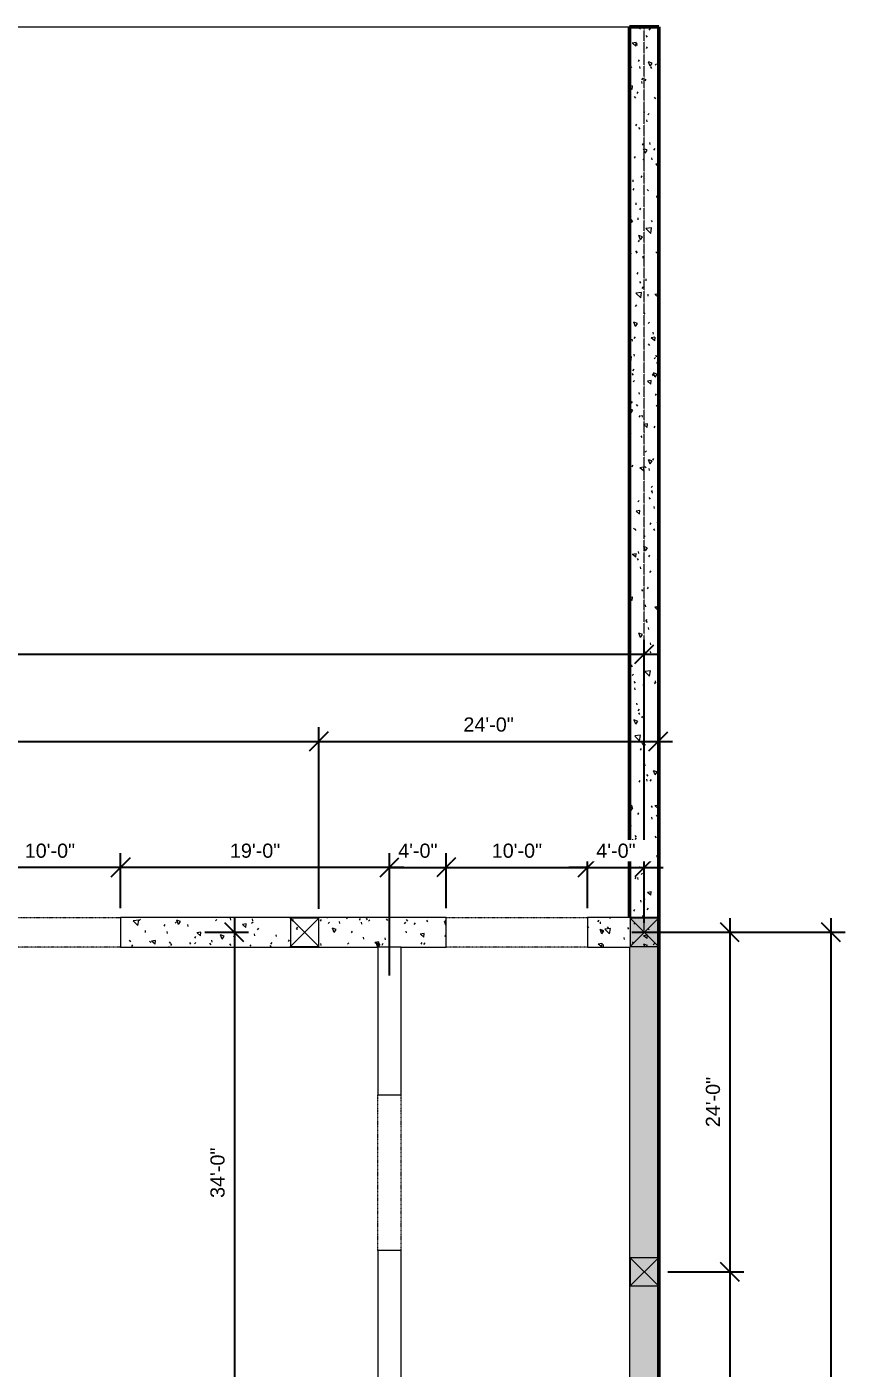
# Model space of a CAD drawing. Header units: inches. Extents: x 1913 to 24953, y -2945 to 1064.
# Drawn here: x 11592 to 12286, y -73 to 1064 of the extents above; entities that cross this region are included whole.
import ezdxf

# ---------------------------------------------------------------- set-up
doc = ezdxf.new("R2010")
doc.units = ezdxf.units.IN
doc.header["$MEASUREMENT"] = 0
for name, pattern in [('Center 1_4_', [0.53125, 0.25, -0.09375, 0.09375, -0.09375]), ('Hidden 1_8_', [0.1875, 0.125, -0.0625]), ('HIDDEN2', [0.1875, 0.125, -0.0625])]:
    doc.linetypes.add(name, pattern=pattern)
for name, color, linetype, lineweight in [('A-ANNO-DIMS', 211, 'Continuous', 9), ('A-COLS', 52, 'Continuous', 9), ('A-DETL-CNTR', 5, 'Center 1_4_', 9), ('A-DETL-HDLN', 90, 'Hidden 1_8_', 9), ('A-FLOR', 192, 'Continuous', 13), ('A-WALL', 113, 'Continuous', 13), ('A-WALL-PATT', 111, 'Continuous', 50)]:
    doc.layers.add(name, color=color, linetype=linetype, lineweight=lineweight)
doc.styles.add('Arial', font='arial.ttf', dxfattribs={"height": 12})
doc.dimstyles.new('Linear_-_3_32__Arial', dxfattribs={"dimscale": 12, "dimtxt": 12.243113, "dimasz": 1.333333, "dimexe": 1, "dimexo": 0.666667, "dimgap": 0.666667, "dimtad": 1, "dimdec": 5, "dimrnd": 0.03125, "dimzin": 1, "dimdsep": 46, "dimlunit": 4, "dimtxsty": 'Arial', "dimblk1": 'OBLIQUE', "dimblk2": 'OBLIQUE', "dimsah": 1, "dimcen": 0.09, "dimdle": 1, "dimazin": 0, "dimtfac": 1, "dimtdec": 4, "dimtix": 1, "dimtmove": 0, "dimatfit": 3, "dimfxl": 1, "dimtvp": 1, "dimtfill": 1, "dimfrac": 2, "dimtolj": 1, "dimtzin": 0, "dimarcsym": 2})
pattern_1 = [(140, (10185.814, -571.127), (3.213, 36.72335), [3.84, -42.24]), (85, (10185.814, -571.127), (-38.51274, -7.1044), [3.072, -33.792]), (190.451, (10186.08, -568.067), (-35.29956, 29.62024), [3.263, -35.898]), (136.184, (10175.574, -571.127), (8.4752, 54.6425), [5.76, -63.36]), (186.636, (10176.28, -566.573), (-49.8752, 47.854), [4.895, -53.848]), (81.184, (10175.574, -571.127), (-49.8749, 47.8553), [4.608, -50.688]), (111, (10178.134, -566.007), (20.614, 30.56126), [3.84, -42.24]), (56, (10178.134, -566.007), (-37.1283, 12.4577), [3.072, -33.792]), (161.451, (10179.85, -563.46), (-16.5135, 43.02), [3.263, -35.898]), (127.5, (10185.814, -571.127), (-17.04428, 0.6228), [1.69, -31.693, 1.69, -32.614, -33.92]), (127.5, (10185.814, -571.127), (-17.04428, 0.6228), [-67.686, 1.69, -32.23]), (97.5, (10185.814, -571.127), (-20.19387, 13.4694), [1.69, -17.869, 1.69, -30.925, -12.928]), (97.5, (10185.814, -571.127), (-20.19387, 13.4694), [-52.173, 1.69, -11.238]), (57.5, (10185.814, -582.545), (1.155216, 27.33168), [1.69, -11.11, 1.69, -38.246, -52.992]), (57.5, (10185.814, -582.545), (1.155216, 27.33168), [-52.736, 1.69, -51.302]), (47.5, (10185.814, -587.665), (-5.12498, 29.85903), [1.69, -14.95, 1.69, -24.832, -37.632]), (47.5, (10185.814, -587.665), (-5.12498, 29.85903), [-43.162, 1.69, -35.942])]

# ---------------------------------------------------------------- blocks, each defined once
blk = doc.blocks.new('_Oblique')
at = {"color": 0, "linetype": 'ByBlock', "lineweight": -2}
blk.add_line((-0.5, -0.5), (0.5, 0.5), dxfattribs=at)
blk = doc.blocks.new('*D202')
at = {"layer": 'A-ANNO-DIMS', "color": 0, "lineweight": -2, "transparency": 16777216}
for p, q in [((11767.9, 308.5), (11767.9, -123.5)), ((11743, 296.5), (11779.9, 296.5)), ((11893.4, -111.5), (11755.9, -111.5))]:
    blk.add_line(p, q, dxfattribs=at)
at = {"layer": 'Defpoints', "color": 0, "transparency": 16777216}
for p in [(11735, 296.5), (11767.9, -111.5), (11901.4, -111.5)]:
    blk.add_point(p, dxfattribs=at)
at = {"layer": 'A-ANNO-DIMS', "color": 0, "lineweight": -2, "transparency": 16777216, "xscale": 16, "yscale": 16, "zscale": 16}
for p, rotation in [((11767.9, 296.5), 90), ((11767.9, -111.5), 270)]:
    blk.add_blockref('_Oblique', p, dxfattribs=dict(at, rotation=rotation))
at = {"layer": 'A-ANNO-DIMS', "color": 0, "lineweight": 0, "transparency": 16777216, "insert": (11753.7, 92.5), "char_height": 12, "width": 62.383, "attachment_point": 5, "rotation": 90, "style": 'Arial', "bg_fill": 3, "box_fill_scale": 1.25, "bg_fill_color": 256, "bg_fill_true_color": 13158600, "bg_fill_transparency": 0}
blk.add_mtext('\\A1;34\'-0"', dxfattribs=at)
blk = doc.blocks.new('*D206')
at = {"layer": 'A-ANNO-DIMS', "color": 0, "lineweight": -2, "transparency": 16777216}
for p, q in [((12273.8, 308.5), (12273.8, -1443.5)), ((12104.9, 296.5), (12285.8, 296.5)), ((12123.5, -1431.5), (12285.8, -1431.5))]:
    blk.add_line(p, q, dxfattribs=at)
at = {"layer": 'Defpoints', "color": 0, "transparency": 16777216}
for p in [(12096.9, 296.5), (12115.5, -1431.5), (12273.8, -1431.5)]:
    blk.add_point(p, dxfattribs=at)
at = {"layer": 'A-ANNO-DIMS', "color": 0, "lineweight": -2, "transparency": 16777216, "xscale": 16, "yscale": 16, "zscale": 16}
for p, rotation in [((12273.8, 296.5), 90), ((12273.8, -1431.5), 270)]:
    blk.add_blockref('_Oblique', p, dxfattribs=dict(at, rotation=rotation))
at = {"layer": 'A-ANNO-DIMS', "color": 0, "lineweight": 0, "transparency": 16777216, "insert": (12259.7, -567.5), "char_height": 12, "width": 73.459, "attachment_point": 5, "rotation": 90, "style": 'Arial', "bg_fill": 3, "box_fill_scale": 1.25, "bg_fill_color": 256, "bg_fill_true_color": 13158600, "bg_fill_transparency": 0}
blk.add_mtext('\\A1;144\'-0"', dxfattribs=at)
blk = doc.blocks.new('*D207')
at = {"layer": 'A-ANNO-DIMS', "color": 0, "lineweight": -2, "transparency": 16777216}
for p, q in [((9811.5, 301.7), (9811.5, 544.4)), ((12115.5, 304.5), (12115.5, 544.4)), ((9799.5, 532.4), (12127.5, 532.4))]:
    blk.add_line(p, q, dxfattribs=at)
at = {"layer": 'Defpoints', "color": 0, "transparency": 16777216}
for p in [(12115.5, 532.4), (12115.5, 296.5), (9811.5, 293.7)]:
    blk.add_point(p, dxfattribs=at)
at = {"layer": 'A-ANNO-DIMS', "color": 0, "lineweight": -2, "transparency": 16777216, "xscale": 16, "yscale": 16, "zscale": 16, "rotation": 180}
blk.add_blockref('_Oblique', (9811.5, 532.4), dxfattribs=at)
at = {"layer": 'A-ANNO-DIMS', "color": 0, "lineweight": -2, "transparency": 16777216, "xscale": 16, "yscale": 16, "zscale": 16}
blk.add_blockref('_Oblique', (12115.5, 532.4), dxfattribs=at)
at = {"layer": 'A-ANNO-DIMS', "color": 0, "lineweight": 0, "transparency": 16777216, "insert": (10963.5, 546.5), "char_height": 12, "width": 73.459, "attachment_point": 5, "style": 'Arial', "bg_fill": 3, "box_fill_scale": 1.25, "bg_fill_color": 256, "bg_fill_true_color": 13158600, "bg_fill_transparency": 0}
blk.add_mtext('\\A1;192\'-0"', dxfattribs=at)
blk = doc.blocks.new('*D245')
at = {"layer": 'A-ANNO-DIMS', "color": 0, "lineweight": -2, "transparency": 16777216}
for p, q in [((12188, 308.5), (12188, -3.5)), ((12135.5, 296.5), (12200, 296.5)), ((12135.5, 8.5), (12200, 8.5))]:
    blk.add_line(p, q, dxfattribs=at)
at = {"layer": 'Defpoints', "color": 0, "transparency": 16777216}
for p in [(12127.5, 296.5), (12127.5, 8.5), (12188, 8.5)]:
    blk.add_point(p, dxfattribs=at)
at = {"layer": 'A-ANNO-DIMS', "color": 0, "lineweight": -2, "transparency": 16777216, "xscale": 16, "yscale": 16, "zscale": 16}
for p, rotation in [((12188, 296.5), 90), ((12188, 8.5), 270)]:
    blk.add_blockref('_Oblique', p, dxfattribs=dict(at, rotation=rotation))
at = {"layer": 'A-ANNO-DIMS', "color": 0, "lineweight": 0, "transparency": 16777216, "insert": (12173.8, 152.5), "char_height": 12, "width": 62.383, "attachment_point": 5, "rotation": 90, "style": 'Arial', "bg_fill": 3, "box_fill_scale": 1.25, "bg_fill_color": 256, "bg_fill_true_color": 13158600, "bg_fill_transparency": 0}
blk.add_mtext('\\A1;24\'-0"', dxfattribs=at)
blk = doc.blocks.new('*D246')
at = {"layer": 'A-ANNO-DIMS', "color": 0, "lineweight": -2, "transparency": 16777216}
for p, q in [((12188, 20.5), (12188, -291.5)), ((12135.5, 8.5), (12200, 8.5)), ((12135.5, -279.5), (12200, -279.5))]:
    blk.add_line(p, q, dxfattribs=at)
at = {"layer": 'Defpoints', "color": 0, "transparency": 16777216}
for p in [(12127.5, 8.5), (12127.5, -279.5), (12188, -279.5)]:
    blk.add_point(p, dxfattribs=at)
at = {"layer": 'A-ANNO-DIMS', "color": 0, "lineweight": -2, "transparency": 16777216, "xscale": 16, "yscale": 16, "zscale": 16}
for p, rotation in [((12188, 8.5), 90), ((12188, -279.5), 270)]:
    blk.add_blockref('_Oblique', p, dxfattribs=dict(at, rotation=rotation))
at = {"layer": 'A-ANNO-DIMS', "color": 0, "lineweight": 0, "transparency": 16777216, "insert": (12173.8, -135.5), "char_height": 12, "width": 62.383, "attachment_point": 5, "rotation": 90, "style": 'Arial', "bg_fill": 3, "box_fill_scale": 1.25, "bg_fill_color": 256, "bg_fill_true_color": 13158600, "bg_fill_transparency": 0}
blk.add_mtext('\\A1;24\'-0"', dxfattribs=at)
blk = doc.blocks.new('*D259')
at = {"layer": 'A-ANNO-DIMS', "color": 0, "lineweight": -2, "transparency": 16777216}
for p, q in [((11899.5, 259.8), (11899.5, 363.5)), ((11947.5, 317), (11947.5, 363.5)), ((11899.5, 351.5), (11883.5, 351.5)), ((11899.5, 351.5), (11947.5, 351.5)), ((11947.5, 351.5), (11963.5, 351.5))]:
    blk.add_line(p, q, dxfattribs=at)
at = {"layer": 'Defpoints', "color": 0, "transparency": 16777216}
for p in [(11947.5, 309), (11899.5, 251.8)]:
    blk.add_point(p, dxfattribs=at)
at = {"layer": 'A-ANNO-DIMS', "color": 0, "lineweight": -2, "transparency": 16777216, "xscale": 16, "yscale": 16, "zscale": 16}
blk.add_blockref('_Oblique', (11899.5, 351.5), dxfattribs=at)
at = {"layer": 'A-ANNO-DIMS', "color": 0, "lineweight": -2, "transparency": 16777216, "xscale": 16, "yscale": 16, "zscale": 16, "rotation": 180}
blk.add_blockref('_Oblique', (11947.5, 351.5), dxfattribs=at)
at = {"layer": 'A-ANNO-DIMS', "color": 0, "lineweight": 0, "transparency": 16777216, "insert": (11923.5, 365.6), "char_height": 12, "width": 62.383, "attachment_point": 5, "style": 'Arial', "bg_fill": 3, "box_fill_scale": 1.25, "bg_fill_color": 256, "bg_fill_true_color": 13158600, "bg_fill_transparency": 0}
blk.add_mtext('\\A1;4\'-0"', dxfattribs=at)
at = {"layer": 'Defpoints', "color": 0, "transparency": 16777216}
blk.add_point((11947.5, 351.5), dxfattribs=at)
blk = doc.blocks.new('*D260')
at = {"layer": 'A-ANNO-DIMS', "color": 0, "lineweight": -2, "transparency": 16777216}
for p, q in [((11947.5, 317), (11947.5, 363.5)), ((12067.5, 317), (12067.5, 363.5)), ((11935.5, 351.5), (12079.5, 351.5))]:
    blk.add_line(p, q, dxfattribs=at)
at = {"layer": 'Defpoints', "color": 0, "transparency": 16777216}
for p in [(12067.5, 351.5), (11947.5, 309), (12067.5, 309)]:
    blk.add_point(p, dxfattribs=at)
at = {"layer": 'A-ANNO-DIMS', "color": 0, "lineweight": -2, "transparency": 16777216, "xscale": 16, "yscale": 16, "zscale": 16, "rotation": 180}
blk.add_blockref('_Oblique', (11947.5, 351.5), dxfattribs=at)
at = {"layer": 'A-ANNO-DIMS', "color": 0, "lineweight": -2, "transparency": 16777216, "xscale": 16, "yscale": 16, "zscale": 16}
blk.add_blockref('_Oblique', (12067.5, 351.5), dxfattribs=at)
at = {"layer": 'A-ANNO-DIMS', "color": 0, "lineweight": 0, "transparency": 16777216, "insert": (12007.5, 365.6), "char_height": 12, "width": 62.383, "attachment_point": 5, "style": 'Arial', "bg_fill": 3, "box_fill_scale": 1.25, "bg_fill_color": 256, "bg_fill_true_color": 13158600, "bg_fill_transparency": 0}
blk.add_mtext('\\A1;10\'-0"', dxfattribs=at)
blk = doc.blocks.new('*D261')
at = {"layer": 'A-ANNO-DIMS', "color": 0, "lineweight": -2, "transparency": 16777216}
for p, q in [((12067.5, 317), (12067.5, 363.5)), ((12115.5, 304.5), (12115.5, 363.5)), ((12067.5, 351.5), (12051.5, 351.5)), ((12067.5, 351.5), (12115.5, 351.5)), ((12115.5, 351.5), (12131.5, 351.5))]:
    blk.add_line(p, q, dxfattribs=at)
at = {"layer": 'Defpoints', "color": 0, "transparency": 16777216}
for p in [(12067.5, 309), (12115.5, 296.5)]:
    blk.add_point(p, dxfattribs=at)
at = {"layer": 'A-ANNO-DIMS', "color": 0, "lineweight": -2, "transparency": 16777216, "xscale": 16, "yscale": 16, "zscale": 16}
blk.add_blockref('_Oblique', (12067.5, 351.5), dxfattribs=at)
at = {"layer": 'A-ANNO-DIMS', "color": 0, "lineweight": -2, "transparency": 16777216, "xscale": 16, "yscale": 16, "zscale": 16, "rotation": 180}
blk.add_blockref('_Oblique', (12115.5, 351.5), dxfattribs=at)
at = {"layer": 'A-ANNO-DIMS', "color": 0, "lineweight": 0, "transparency": 16777216, "insert": (12091.5, 365.6), "char_height": 12, "width": 62.383, "attachment_point": 5, "style": 'Arial', "bg_fill": 3, "box_fill_scale": 1.25, "bg_fill_color": 256, "bg_fill_true_color": 13158600, "bg_fill_transparency": 0}
blk.add_mtext('\\A1;4\'-0"', dxfattribs=at)
at = {"layer": 'Defpoints', "color": 0, "transparency": 16777216}
blk.add_point((12115.5, 351.5), dxfattribs=at)
blk = doc.blocks.new('*D268')
at = {"layer": 'A-ANNO-DIMS', "color": 0, "lineweight": -2, "transparency": 16777216}
for p, q in [((11263.5, 316.5), (11263.5, 470.4)), ((11839.5, 316.5), (11839.5, 470.4)), ((11251.5, 458.4), (11851.5, 458.4))]:
    blk.add_line(p, q, dxfattribs=at)
at = {"layer": 'Defpoints', "color": 0, "transparency": 16777216}
for p in [(11839.5, 458.4), (11263.5, 308.5), (11839.5, 308.5)]:
    blk.add_point(p, dxfattribs=at)
at = {"layer": 'A-ANNO-DIMS', "color": 0, "lineweight": -2, "transparency": 16777216, "xscale": 16, "yscale": 16, "zscale": 16, "rotation": 180}
blk.add_blockref('_Oblique', (11263.5, 458.4), dxfattribs=at)
at = {"layer": 'A-ANNO-DIMS', "color": 0, "lineweight": -2, "transparency": 16777216, "xscale": 16, "yscale": 16, "zscale": 16}
blk.add_blockref('_Oblique', (11839.5, 458.4), dxfattribs=at)
at = {"layer": 'A-ANNO-DIMS', "color": 0, "lineweight": 0, "transparency": 16777216, "insert": (11551.5, 472.6), "char_height": 12, "width": 62.383, "attachment_point": 5, "style": 'Arial', "bg_fill": 3, "box_fill_scale": 1.25, "bg_fill_color": 256, "bg_fill_true_color": 13158600, "bg_fill_transparency": 0}
blk.add_mtext('\\A1;48\'-0"', dxfattribs=at)
blk = doc.blocks.new('*D269')
at = {"layer": 'A-ANNO-DIMS', "color": 0, "lineweight": -2, "transparency": 16777216}
for p, q in [((11839.5, 316.5), (11839.5, 470.4)), ((12127.5, 316.5), (12127.5, 470.4)), ((11827.5, 458.4), (12139.5, 458.4))]:
    blk.add_line(p, q, dxfattribs=at)
at = {"layer": 'Defpoints', "color": 0, "transparency": 16777216}
for p in [(12127.5, 458.4), (11839.5, 308.5), (12127.5, 308.5)]:
    blk.add_point(p, dxfattribs=at)
at = {"layer": 'A-ANNO-DIMS', "color": 0, "lineweight": -2, "transparency": 16777216, "xscale": 16, "yscale": 16, "zscale": 16, "rotation": 180}
blk.add_blockref('_Oblique', (11839.5, 458.4), dxfattribs=at)
at = {"layer": 'A-ANNO-DIMS', "color": 0, "lineweight": -2, "transparency": 16777216, "xscale": 16, "yscale": 16, "zscale": 16}
blk.add_blockref('_Oblique', (12127.5, 458.4), dxfattribs=at)
at = {"layer": 'A-ANNO-DIMS', "color": 0, "lineweight": 0, "transparency": 16777216, "insert": (11983.5, 472.6), "char_height": 12, "width": 51.308, "attachment_point": 5, "style": 'Arial', "bg_fill": 3, "box_fill_scale": 1.25, "bg_fill_color": 256, "bg_fill_true_color": 13158600, "bg_fill_transparency": 0}
blk.add_mtext('\\A1;24\'-0"', dxfattribs=at)
blk = doc.blocks.new('*D283')
at = {"layer": 'A-ANNO-DIMS', "color": 0, "lineweight": -2, "transparency": 16777216}
for p, q in [((11575.5, 317), (11575.5, 363.5)), ((11671.5, 317), (11671.5, 363.5)), ((11683.5, 351.5), (11563.5, 351.5))]:
    blk.add_line(p, q, dxfattribs=at)
at = {"layer": 'Defpoints', "color": 0, "transparency": 16777216}
for p in [(11575.5, 351.5), (11575.5, 309), (11671.5, 309)]:
    blk.add_point(p, dxfattribs=at)
at = {"layer": 'A-ANNO-DIMS', "color": 0, "lineweight": -2, "transparency": 16777216, "xscale": 16, "yscale": 16, "zscale": 16, "rotation": 180}
blk.add_blockref('_Oblique', (11575.5, 351.5), dxfattribs=at)
at = {"layer": 'A-ANNO-DIMS', "color": 0, "lineweight": -2, "transparency": 16777216, "xscale": 16, "yscale": 16, "zscale": 16}
blk.add_blockref('_Oblique', (11671.5, 351.5), dxfattribs=at)
at = {"layer": 'A-ANNO-DIMS', "color": 0, "lineweight": 0, "transparency": 16777216, "insert": (11623.5, 365.6), "char_height": 12, "width": 51.308, "attachment_point": 5, "style": 'Arial', "bg_fill": 3, "box_fill_scale": 1.25, "bg_fill_color": 256, "bg_fill_true_color": 13158600, "bg_fill_transparency": 0}
blk.add_mtext('\\A1;8\'-0"', dxfattribs=at)
blk = doc.blocks.new('*D288')
at = {"layer": 'A-ANNO-DIMS', "color": 0, "lineweight": -2, "transparency": 16777216}
for p, q in [((11671.5, 317), (11671.5, 363.5)), ((11899.5, 304.5), (11899.5, 363.5)), ((11911.5, 351.5), (11659.5, 351.5))]:
    blk.add_line(p, q, dxfattribs=at)
at = {"layer": 'Defpoints', "color": 0, "transparency": 16777216}
for p in [(11671.5, 351.5), (11671.5, 309), (11899.5, 296.5)]:
    blk.add_point(p, dxfattribs=at)
at = {"layer": 'A-ANNO-DIMS', "color": 0, "lineweight": -2, "transparency": 16777216, "xscale": 16, "yscale": 16, "zscale": 16, "rotation": 180}
blk.add_blockref('_Oblique', (11671.5, 351.5), dxfattribs=at)
at = {"layer": 'A-ANNO-DIMS', "color": 0, "lineweight": -2, "transparency": 16777216, "xscale": 16, "yscale": 16, "zscale": 16}
blk.add_blockref('_Oblique', (11899.5, 351.5), dxfattribs=at)
at = {"layer": 'A-ANNO-DIMS', "color": 0, "lineweight": 0, "transparency": 16777216, "insert": (11785.5, 365.6), "char_height": 12, "width": 62.383, "attachment_point": 5, "style": 'Arial', "bg_fill": 3, "box_fill_scale": 1.25, "bg_fill_color": 256, "bg_fill_true_color": 13158600, "bg_fill_transparency": 0}
blk.add_mtext('\\A1;19\'-0"', dxfattribs=at)
blk = doc.blocks.new('*D289')
at = {"layer": 'A-ANNO-DIMS', "color": 0, "lineweight": -2, "transparency": 16777216}
for p, q in [((11551.5, 317), (11551.5, 363.5)), ((11671.5, 317), (11671.5, 363.5)), ((11683.5, 351.5), (11539.5, 351.5))]:
    blk.add_line(p, q, dxfattribs=at)
at = {"layer": 'Defpoints', "color": 0, "transparency": 16777216}
for p in [(11551.5, 351.5), (11551.5, 309), (11671.5, 309)]:
    blk.add_point(p, dxfattribs=at)
at = {"layer": 'A-ANNO-DIMS', "color": 0, "lineweight": -2, "transparency": 16777216, "xscale": 16, "yscale": 16, "zscale": 16, "rotation": 180}
blk.add_blockref('_Oblique', (11551.5, 351.5), dxfattribs=at)
at = {"layer": 'A-ANNO-DIMS', "color": 0, "lineweight": -2, "transparency": 16777216, "xscale": 16, "yscale": 16, "zscale": 16}
blk.add_blockref('_Oblique', (11671.5, 351.5), dxfattribs=at)
at = {"layer": 'A-ANNO-DIMS', "color": 0, "lineweight": 0, "transparency": 16777216, "insert": (11611.5, 365.6), "char_height": 12, "width": 62.383, "attachment_point": 5, "style": 'Arial', "bg_fill": 3, "box_fill_scale": 1.25, "bg_fill_color": 256, "bg_fill_true_color": 13158600, "bg_fill_transparency": 0}
blk.add_mtext('\\A1;10\'-0"', dxfattribs=at)

msp = doc.modelspace()

# ---------------------------------------------------------------- hatches: boundary and pattern name
at = {"layer": 'A-COLS', "lineweight": 0}
h = msp.add_hatch(dxfattribs=at)
h.set_pattern_fill('FP_1', color=256, angle=90, style=0, pattern_type=2)
h.set_pattern_definition(pattern_1)
h.paths.add_polyline_path([(12127.461831, 284.474416), (12103.461831, 284.474416), (12103.461831, 308.474416), (12127.461831, 308.474416)], flags=0)
at = {"layer": 'A-WALL-PATT', "lineweight": 9}
h = msp.add_hatch(dxfattribs=at)
h.set_pattern_fill('FP_1', color=256, angle=90, style=0, pattern_type=2)
h.set_pattern_definition(pattern_1)
h.paths.add_polyline_path([(12127.961831, 308.974416), (12102.961831, 308.974416), (12102.961831, 1064.474416), (12127.961831, 1064.474416)], flags=0)
at = {"layer": 'A-WALL-PATT', "lineweight": 0}
h = msp.add_hatch(dxfattribs=at)
h.set_pattern_fill('FP_1', color=256, angle=90, style=0, pattern_type=2)
h.set_pattern_definition(pattern_1)
h.paths.add_polyline_path([(11671.461831, 283.974416), (11671.461831, 308.974416), (11947.461831, 308.974416), (11947.461831, 283.974416), (11909.461831, 283.974416), (11889.461831, 283.974416)], flags=0)
h = msp.add_hatch(dxfattribs=at)
h.set_pattern_fill('FP_1', color=256, angle=90, style=0, pattern_type=2)
h.set_pattern_definition(pattern_1)
h.paths.add_polyline_path([(12067.461831, 283.974416), (12067.461831, 308.974416), (12102.961831, 308.974416), (12102.961831, 283.974416)], flags=0)
h = msp.add_hatch(dxfattribs=at)
h.set_pattern_fill('FP_1', color=256, angle=90, style=0, pattern_type=2)
h.set_pattern_definition(pattern_1)
h.paths.add_polyline_path([(12102.961831, 308.974416), (12127.961831, 308.974416), (12127.961831, -1444.025584), (12102.961831, -1444.025584), (12102.961831, -1419.025584), (12102.961831, -1201.525584), (12102.961831, -1181.525584), (12102.961831, 283.974416)], flags=0)

# ---------------------------------------------------------------- linework, layer by layer
at = {"layer": 'A-COLS', "lineweight": 0}
for p, q in [((11839.461831, 308.474416), (11815.461831, 308.474416)), ((11815.461831, 308.474416), (11815.461831, 284.474416)), ((11839.461831, 284.474416), (11839.461831, 308.474416)), ((12127.461831, 308.474416), (12103.461831, 308.474416)), ((12103.461831, 308.474416), (12103.461831, 284.474416)), ((12127.461831, 284.474416), (12127.461831, 308.474416)), ((11815.461831, 284.474416), (11839.461831, 284.474416)), ((12103.461831, 284.474416), (12127.461831, 284.474416)), ((12127.461831, 20.474416), (12103.461831, 20.474416)), ((12103.461831, 20.474416), (12103.461831, -3.525584)), ((12127.461831, -3.525584), (12127.461831, 20.474416)), ((12103.461831, -3.525584), (12127.461831, -3.525584))]:
    msp.add_line(p, q, dxfattribs=at)
at = {"layer": 'A-DETL-CNTR'}
msp.add_line((12115.461831, 296.474416), (12115.461831, 1064.474416), dxfattribs=at)
at = {"layer": 'A-DETL-CNTR', "lineweight": 0}
for p, q in [((11671.461831, 308.974416), (11671.461831, 283.974416)), ((11889.461831, 158.474416), (11909.461831, 158.474416)), ((11909.461831, 26.474416), (11889.461831, 26.474416))]:
    msp.add_line(p, q, dxfattribs=at)
at = {"layer": 'A-DETL-CNTR', "linetype": 'HIDDEN2', "lineweight": 0}
for p, q in [((11889.461831, 26.474416), (11889.461831, 158.474416)), ((11909.461831, 26.474416), (11909.461831, 158.474416))]:
    msp.add_line(p, q, dxfattribs=at)
at = {"layer": 'A-DETL-HDLN', "lineweight": 0}
for p, q in [((11551.461831, 308.974416), (11671.461831, 308.974416)), ((11947.461831, 283.974416), (11947.461831, 308.974416)), ((11947.461831, 308.974416), (12067.461831, 308.974416)), ((12067.461831, 308.974416), (12067.461831, 283.974416)), ((11671.461831, 283.974416), (11551.461831, 283.974416)), ((12067.461831, 283.974416), (11947.461831, 283.974416))]:
    msp.add_line(p, q, dxfattribs=at)
at = {"layer": 'A-FLOR'}
msp.add_line((10663.961831, 1064.474416), (12102.961831, 1064.474416), dxfattribs=at)
at = {"layer": 'A-WALL', "lineweight": 50}
for p, q in [((12127.961831, 1064.474416), (12102.961831, 1064.474416)), ((12102.961831, 1064.474416), (12102.961831, 308.974416)), ((12127.961831, -1444.025584), (12127.961831, 1064.474416))]:
    msp.add_line(p, q, dxfattribs=at)
at = {"layer": 'A-WALL', "lineweight": 0}
for p, q in [((11947.461831, 308.974416), (11671.461831, 308.974416)), ((11671.461831, 308.974416), (11671.461831, 283.974416)), ((11947.461831, 283.974416), (11947.461831, 308.974416)), ((12127.961831, 308.974416), (12067.461831, 308.974416)), ((12067.461831, 308.974416), (12067.461831, 283.974416)), ((11671.461831, 283.974416), (11889.461831, 283.974416)), ((11889.461831, 283.974416), (11889.461831, 158.474416)), ((11909.461831, 283.974416), (11889.461831, 283.974416)), ((11909.461831, 283.974416), (11947.461831, 283.974416)), ((11909.461831, 158.474416), (11909.461831, 283.974416)), ((12067.461831, 283.974416), (12102.961831, 283.974416)), ((12102.961831, 283.974416), (12102.961831, -1181.525584)), ((11889.461831, 158.474416), (11909.461831, 158.474416)), ((11909.461831, 26.474416), (11889.461831, 26.474416)), ((11889.461831, 26.474416), (11889.461831, -101.525584)), ((11909.461831, -267.525584), (11909.461831, 26.474416))]:
    msp.add_line(p, q, dxfattribs=at)

# ---------------------------------------------------------------- next in the draw order: dimensions: what is measured, and where the dimension line sits
at = {"layer": 'A-ANNO-DIMS', "lineweight": 0}
for base, p1, p2, override, picture, middle in [((11767.875397, -111.525584), (11735.012373, 296.474416), (11901.354084, -111.525584), {"dimpost": '<>', "dimfxl": 440.605906}, '*D202', (11753.744428, 92.474416)), ((12273.849243, -1431.525584), (12096.9196, 296.474416), (12115.461831, -1431.525584), {"dimpost": '<>', "dimfxl": 1728.09948}, '*D206', (12259.722367, -567.525584))]:
    dim = msp.add_linear_dim(base=base, p1=p1, p2=p2, angle=90, dimstyle='Linear_-_3_32__Arial', override=override, dxfattribs=at)
    dim.commit()
    dim.dimension.update_dxf_attribs({"geometry": picture, "text_midpoint": middle})

# ---------------------------------------------------------------- next in the draw order: dimensions: what is measured, and where the dimension line sits
dim = msp.add_linear_dim(base=(12115.461831, 532.371634), p1=(9811.461831, 293.74764), p2=(12115.461831, 296.474416), angle=180, dimstyle='Linear_-_3_32__Arial', override={"dimpost": '<>', "dimfxl": 2304.001614}, dxfattribs=at)
dim.commit()
dim.dimension.update_dxf_attribs({"geometry": '*D207', "text_midpoint": (10963.461831, 546.49851)})

# ---------------------------------------------------------------- next in the draw order: dimensions: what is measured, and where the dimension line sits
for base, p1, p2, angle, override, picture, middle in [((11839.461831, 458.44794), (11263.461831, 308.474416), (11839.461831, 308.474416), 180, {"dimpost": '<>', "dimfxl": 576}, '*D268', (11551.461831, 472.574816)), ((11947.461831, 351.475908), (11899.461831, 251.777002), (11947.461831, 308.974416), 180, {"dimpost": '<>', "dimfxl": 74.669567}, '*D259', (11923.461831, 365.602784)), ((12187.972165, 8.474416), (12127.461831, 296.474416), (12127.461831, 8.474416), 90, {"dimpost": '<>', "dimfxl": 288}, '*D245', (12173.845289, 152.474416))]:
    dim = msp.add_linear_dim(base=base, p1=p1, p2=p2, angle=angle, dimstyle='Linear_-_3_32__Arial', override=override, dxfattribs=at)
    dim.commit()
    dim.dimension.update_dxf_attribs({"geometry": picture, "text_midpoint": middle})

# ---------------------------------------------------------------- next in the draw order: dimensions: what is measured, and where the dimension line sits
for base, p1, p2, angle, override, picture, middle in [((11575.461831, 351.475908), (11671.461831, 308.974416), (11575.461831, 308.974416), 180, {"dimpost": '<>', "dimfxl": 96}, '*D283', (11623.461831, 365.602784)), ((12067.461831, 351.475908), (11947.461831, 308.974416), (12067.461831, 308.974416), 180, {"dimpost": '<>', "dimfxl": 120}, '*D260', (12007.461831, 365.602784)), ((12187.972165, -279.525584), (12127.461831, 8.474416), (12127.461831, -279.525584), 90, {"dimpost": '<>', "dimfxl": 288}, '*D246', (12173.845289, -135.525584))]:
    dim = msp.add_linear_dim(base=base, p1=p1, p2=p2, angle=angle, dimstyle='Linear_-_3_32__Arial', override=override, dxfattribs=at)
    dim.commit()
    dim.dimension.update_dxf_attribs({"geometry": picture, "text_midpoint": middle})

# ---------------------------------------------------------------- next in the draw order: linework, layer by layer
at = {"lineweight": 0, "ltscale": 0.5}
for p, q in [((12127.461831, -3.525584), (12103.461831, 20.474416)), ((12103.461831, -3.525584), (12127.461831, 20.474416))]:
    msp.add_line(p, q, dxfattribs=at)

# ---------------------------------------------------------------- next in the draw order: dimensions: what is measured, and where the dimension line sits
at = {"layer": 'A-ANNO-DIMS', "lineweight": 0}
dim = msp.add_linear_dim(base=(12115.461831, 351.475908), p1=(12067.461831, 308.974416), p2=(12115.461831, 296.474416), angle=180, dimstyle='Linear_-_3_32__Arial', override={"dimpost": '<>', "dimfxl": 49.600907}, dxfattribs=at)
dim.commit()
dim.dimension.update_dxf_attribs({"geometry": '*D261', "text_midpoint": (12091.461831, 365.602784)})

# ---------------------------------------------------------------- next in the draw order: dimensions: what is measured, and where the dimension line sits
dim = msp.add_linear_dim(base=(12127.461831, 458.44794), p1=(11839.461831, 308.474416), p2=(12127.461831, 308.474416), angle=180, dimstyle='Linear_-_3_32__Arial', override={"dimpost": '<>', "dimfxl": 288}, dxfattribs=at)
dim.commit()
dim.dimension.update_dxf_attribs({"geometry": '*D269', "text_midpoint": (11983.461831, 472.574816)})

# ---------------------------------------------------------------- next in the draw order: linework, layer by layer
at = {"lineweight": 0, "ltscale": 0.5}
for p, q in [((12127.461831, 284.474416), (12103.461831, 308.474416)), ((12103.461831, 284.474416), (12127.461831, 308.474416))]:
    msp.add_line(p, q, dxfattribs=at)

# ---------------------------------------------------------------- next in the draw order: dimensions: what is measured, and where the dimension line sits
at = {"layer": 'A-ANNO-DIMS', "lineweight": 0}
dim = msp.add_linear_dim(base=(11671.461831, 351.475908), p1=(11899.461831, 296.474416), p2=(11671.461831, 308.974416), angle=180, dimstyle='Linear_-_3_32__Arial', override={"dimpost": '<>', "dimfxl": 228.342396}, dxfattribs=at)
dim.commit()
dim.dimension.update_dxf_attribs({"geometry": '*D288', "text_midpoint": (11785.461831, 365.602784)})

# ---------------------------------------------------------------- next in the draw order: linework, layer by layer
at = {"lineweight": 0, "ltscale": 0.5}
for p, q in [((11815.461831, 284.474416), (11839.461831, 308.474416)), ((11839.461831, 284.474416), (11815.461831, 308.474416))]:
    msp.add_line(p, q, dxfattribs=at)

# ---------------------------------------------------------------- next in the draw order: dimensions: what is measured, and where the dimension line sits
at = {"layer": 'A-ANNO-DIMS', "lineweight": 0}
dim = msp.add_linear_dim(base=(11551.461831, 351.475908), p1=(11671.461831, 308.974416), p2=(11551.461831, 308.974416), angle=180, dimstyle='Linear_-_3_32__Arial', override={"dimpost": '<>', "dimfxl": 120}, dxfattribs=at)
dim.commit()
dim.dimension.update_dxf_attribs({"geometry": '*D289', "text_midpoint": (11611.461831, 365.602784)})

doc.saveas('drawing.dxf')
